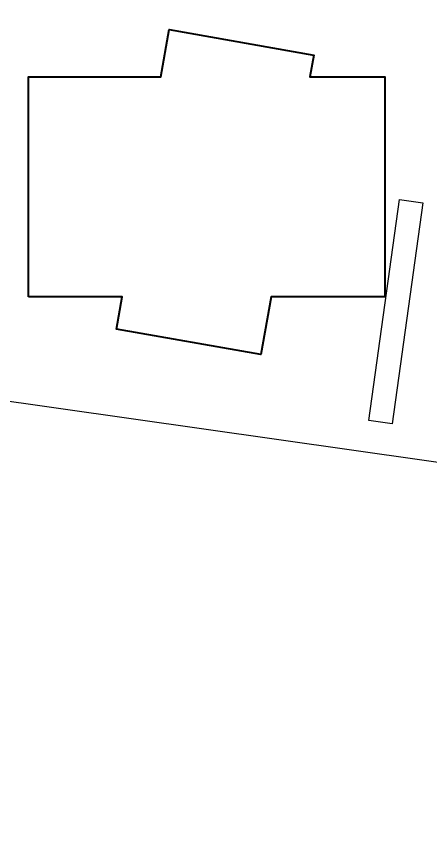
# Model space of a CAD drawing. Header units: millimetres. Extents: x 1822 to 16527, y -301 to 9797.
# Drawn here: x 10894 to 11685, y -301 to 1250 of the extents above; entities that cross this region are included whole.
import ezdxf

# ---------------------------------------------------------------- set-up
doc = ezdxf.new("R2010")
doc.units = ezdxf.units.MM
doc.layers.add('S-Col', color=4, linetype='Continuous')

# ---------------------------------------------------------------- blocks, each defined once
blk = doc.blocks.new('GirisDoseme')
at = {"color": 3, "elevation": 0.4}
blk.add_lwpolyline([(469.6, 1209), (-748.4, 1200), (-738.9, -267.3), (-59.2, -359.2), (365, -392.2), (3174.3, -790.9), (3612.9, -838.8), (4047.6, -909.2), (4919.7, -1025.1), (6061.2, -1216.1), (6024.3, 1319.3), (4428.6, 1296.7), (3988.8, 1284.3), (469.6, 1209)], close=True, dxfattribs=at)
at = {"color": 1, "linetype": 'Continuous', "lineweight": 40, "ltscale": 1.4, "elevation": 0.4}
blk.add_lwpolyline([(451.4, -200.2), (451.4, 219.8), (704.1, 219.8), (719.9, 309.7), (995.7, 261.1), (988.4, 219.8), (1131.4, 219.8), (1131.4, -200.2), (914.3, -200.2), (894.9, -310.1), (619.2, -261.5), (630, -200.2)], close=True, dxfattribs=at)
blk = doc.blocks.new('colon2')
at = {"layer": 'S-Col', "color": 3}
blk.add_lwpolyline([(-4761.5, -1279.1), (-4819.7, -1700.7), (-4864.3, -1694.4), (-4806.1, -1272.9)], close=True, dxfattribs=at)

msp = doc.modelspace()

# ---------------------------------------------------------------- block references
for name, p in [('GirisDoseme', (10465.664, 914.685, -1.185)), ('colon2', (16430.839, 2173.107, -0.815))]:
    msp.add_blockref(name, p)

doc.saveas('drawing.dxf')
